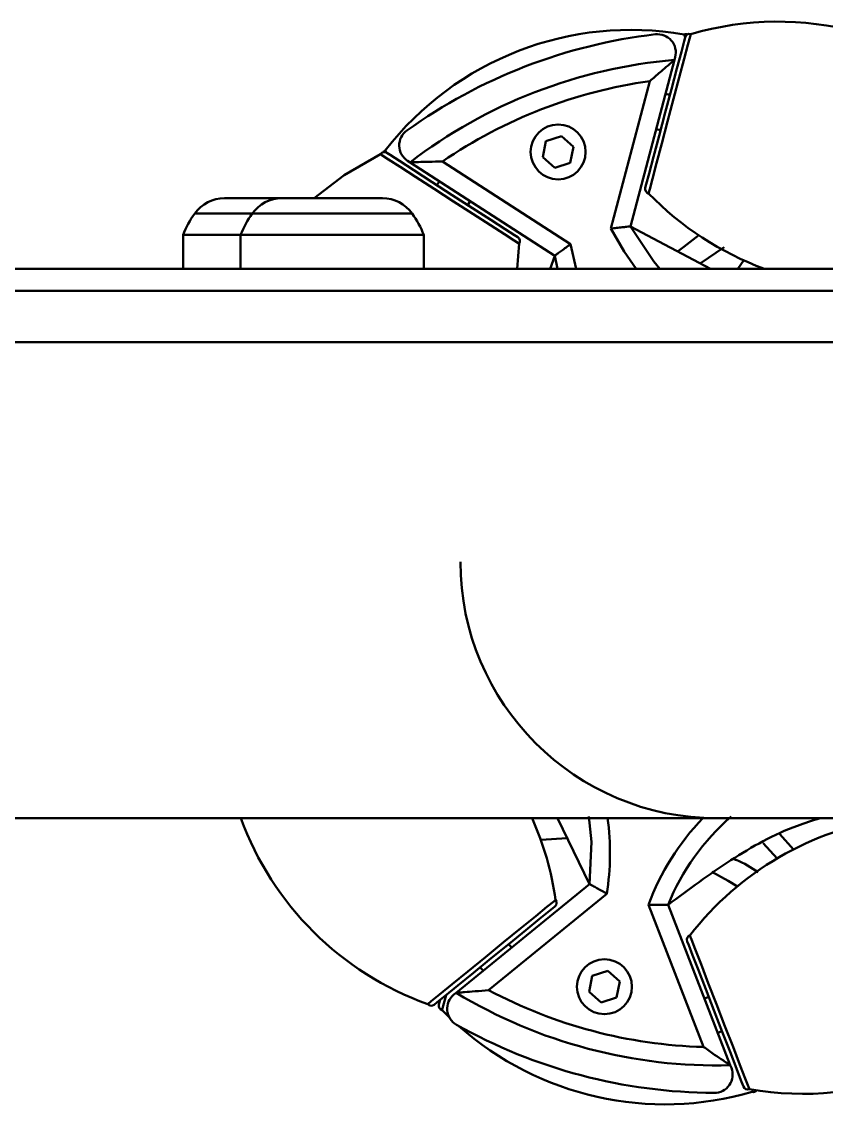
# Model space of a CAD drawing. Header units: millimetres. Extents: x 263 to 2983, y 441 to 2500.
# Drawn here: x 1646 to 1690, y 2440.5 to 2499.6 of the extents above; entities that cross this region are included whole.
import ezdxf

# ---------------------------------------------------------------- set-up
doc = ezdxf.new("R2010")
doc.units = ezdxf.units.MM
doc.header["$LTSCALE"] = 0.5
doc.layers.add('BOL', color=7, linetype='Continuous', lineweight=50)

msp = doc.modelspace()

# ---------------------------------------------------------------- linework, layer by layer
at = {"layer": 'BOL'}
for p, q in [((1681.665, 2497.498), (1679.261, 2488.413)), ((1681.665, 2497.498), (1681.706, 2497.652)), ((1678.196, 2488.294), (1680.325, 2496.342)), ((1681.419, 2495.593), (1681.178, 2495.656)), ((1680.667, 2493.723), (1680.907, 2493.659)), ((1674.653, 2493.062), (1674.477, 2492.195)), ((1675.492, 2493.343), (1674.653, 2493.062)), ((1676.155, 2492.757), (1675.492, 2493.343)), ((1675.979, 2491.889), (1676.155, 2492.757)), ((1667.1, 2491.992), (1667.233, 2491.906)), ((1675.131, 2486.813), (1667.233, 2491.906)), ((1669.002, 2491.955), (1675.998, 2487.443)), ((1674.477, 2492.195), (1675.14, 2491.609)), ((1675.14, 2491.609), (1675.979, 2491.889)), ((1668.834, 2490.874), (1668.699, 2490.664)), ((1657.102, 2489.95), (1657.457, 2489.95)), ((1657.457, 2489.95), (1660.243, 2489.95)), ((1660.243, 2489.95), (1660.384, 2489.95)), ((1660.384, 2489.95), (1663.851, 2489.95)), ((1663.851, 2489.95), (1665.723, 2489.95)), ((1670.379, 2489.58), (1670.515, 2489.79)), ((1655.478, 2489.116), (1658.619, 2489.116)), ((1658.619, 2489.116), (1664.366, 2489.116)), ((1664.366, 2489.116), (1667.347, 2489.116)), ((1679.261, 2488.413), (1683.626, 2486.096)), ((1654.842, 2487.95), (1654.842, 2486.096)), ((1654.842, 2487.95), (1657.983, 2487.95)), ((1657.983, 2487.95), (1657.983, 2486.096)), ((1657.983, 2487.95), (1664.567, 2487.95)), ((1664.567, 2487.95), (1667.983, 2487.95)), ((1667.983, 2486.096), (1667.983, 2487.95)), ((1673.087, 2486.096), (1673.185, 2487.472)), ((1675.998, 2487.443), (1676.303, 2486.096)), ((1684.382, 2487.281), (1683.075, 2486.388)), ((1674.889, 2486.096), (1675.131, 2486.813)), ((1675.287, 2486.096), (1675.131, 2486.813)), ((1685.123, 2486.096), (1685.446, 2486.56)), ((1512.739, 2486.096), (2400.823, 2486.096)), ((1512.739, 2484.896), (2400.823, 2484.896)), ((1728.983, 2482.096), (1638.983, 2482.096)), ((1728.983, 2456.096), (1638.983, 2456.096)), ((1677.036, 2452.502), (1675.28, 2456.096)), ((1687.414, 2455.233), (1688.16, 2454.392)), ((1687.269, 2453.9), (1686.503, 2454.734)), ((1669.751, 2446.565), (1677.036, 2452.502)), ((1677.968, 2451.971), (1671.515, 2446.712)), ((1683.254, 2443.606), (1680.246, 2451.369)), ((1681.319, 2451.369), (1684.714, 2442.606)), ((1672.778, 2449.032), (1672.62, 2449.227)), ((1671.069, 2447.963), (1671.228, 2447.768)), ((1678.02, 2447.762), (1677.181, 2447.481)), ((1678.683, 2447.175), (1678.02, 2447.762)), ((1677.181, 2447.481), (1677.005, 2446.614)), ((1678.507, 2446.308), (1678.683, 2447.175)), ((1669.751, 2446.565), (1669.628, 2446.465)), ((1677.005, 2446.614), (1677.667, 2446.027)), ((1677.667, 2446.027), (1678.507, 2446.308)), ((1683.538, 2446.338), (1683.303, 2446.247)), ((1668.983, 2445.623), (1669.367, 2445.24)), ((1684.026, 2444.382), (1684.26, 2444.473)), ((1684.771, 2442.458), (1684.714, 2442.606))]:
    msp.add_line(p, q, dxfattribs=at)
at = {"layer": 'BOL', "flags": 128}
for points in [[(1682.25, 2498.735), (1682.197, 2498.534), (1682.042, 2497.95), (1681.802, 2497.041), (1681.499, 2495.896), (1681.163, 2494.626), (1680.827, 2493.357), (1680.524, 2492.211), (1680.283, 2491.302), (1680.129, 2490.719), (1680.076, 2490.518)], [(1680.466, 2491.015), (1680.691, 2491.868), (1680.975, 2492.939), (1681.293, 2494.142), (1681.62, 2495.379), (1681.93, 2496.549), (1682.197, 2497.559), (1682.4, 2498.326), (1682.523, 2498.788), (1682.555, 2498.912)], [(1682.254, 2498.749), (1682.202, 2498.882), (1682.199, 2498.892)], [(1665.929, 2492.446), (1665.887, 2492.554), (1665.883, 2492.564)], [(1665.622, 2492.351), (1663.632, 2491.203), (1661.99, 2489.95)], [(1665.622, 2492.351), (1665.696, 2492.303), (1666.055, 2492.071), (1666.686, 2491.664), (1667.537, 2491.115), (1668.54, 2490.469), (1669.612, 2489.777), (1670.667, 2489.096), (1671.62, 2488.482), (1672.394, 2487.983), (1672.925, 2487.64), (1673.171, 2487.482), (1673.185, 2487.472)], [(1673.11, 2487.818), (1672.936, 2487.931), (1672.428, 2488.258), (1671.638, 2488.768), (1670.643, 2489.41), (1669.539, 2490.122), (1668.435, 2490.833), (1667.44, 2491.476), (1666.649, 2491.985), (1666.142, 2492.312), (1665.967, 2492.425)], [(1680.253, 2490.212), (1680.255, 2490.216), (1680.316, 2490.449), (1680.466, 2491.015)], [(1679.261, 2488.413), (1680.534, 2486.498), (1680.871, 2486.096)], [(1679.578, 2486.096), (1678.914, 2487.038), (1678.196, 2488.294)], [(1681.821, 2487.023), (1682.185, 2487.287), (1682.989, 2487.926)], [(1677.036, 2452.502), (1677.132, 2454.8), (1676.986, 2456.197)], [(1675.86, 2455.004), (1675.815, 2455.004), (1674.365, 2454.923)], [(1685.102, 2452.375), (1684.596, 2452.683), (1683.712, 2453.166)], [(1668.842, 2446.47), (1669.526, 2447.028), (1670.385, 2447.728), (1671.349, 2448.514), (1672.341, 2449.322), (1673.28, 2450.087), (1674.09, 2450.747), (1674.705, 2451.249), (1675.075, 2451.55), (1675.175, 2451.632)], [(1669.158, 2446.405), (1669.839, 2446.961), (1670.699, 2447.661), (1671.66, 2448.445), (1672.638, 2449.242), (1673.545, 2449.981), (1674.301, 2450.597), (1674.839, 2451.036), (1675.111, 2451.257), (1675.139, 2451.28)], [(1682.364, 2449.368), (1682.364, 2449.367), (1682.443, 2449.163)], [(1682.506, 2449.692), (1682.508, 2449.689), (1682.591, 2449.474)], [(1682.591, 2449.474), (1682.799, 2448.938), (1683.115, 2448.122), (1683.513, 2447.094), (1683.961, 2445.936), (1684.424, 2444.743), (1684.863, 2443.61), (1685.242, 2442.63), (1685.532, 2441.883), (1685.708, 2441.428), (1685.758, 2441.3)], [(1682.443, 2449.163), (1682.652, 2448.625), (1682.971, 2447.801), (1683.373, 2446.764), (1683.821, 2445.606), (1684.277, 2444.431), (1684.699, 2443.342), (1685.049, 2442.436), (1685.298, 2441.795), (1685.422, 2441.474), (1685.435, 2441.442)], [(1668.198, 2445.946), (1668.202, 2445.949), (1668.388, 2446.101), (1668.842, 2446.47)], [(1668.55, 2445.91), (1668.551, 2445.911), (1668.715, 2446.045), (1669.158, 2446.405)], [(1668.983, 2445.623), (1668.984, 2445.628), (1669.046, 2445.86), (1669.195, 2446.426)], [(1668.869, 2446.17), (1668.858, 2446.13), (1668.805, 2445.929)], [(1685.902, 2441.152), (1685.903, 2441.157), (1685.933, 2441.27)]]:
    msp.add_lwpolyline(points, dxfattribs=at)
at = {"layer": 'BOL'}
for centre in [(1675.316, 2492.476), (1677.844, 2446.894)]:
    msp.add_circle(centre, 1.5, dxfattribs=at)
for centre, radius, start, end in [((1687.303, 2482.649), 16.943, 44.08465, 106.27312), ((1679.287, 2482.201), 16.943, 80.10374, 142.29222), ((1683.983, 2470.096), 29, 96.65242, 125.70535), ((1680.739, 2497.907), 1, 345.17888, 96.65242), ((1682.289, 2498.659), 0.25, 68.56173, 111.19798), ((1682.492, 2498.671), 0.25, 75.17888, 165.17888), ((1683.983, 2470.096), 27.5, 94.83436, 127.5234), ((1683.983, 2470.096), 26.5, 97.93394, 124.42382), ((1667.642, 2492.833), 1, 125.70535, 237.17888), ((1665.832, 2492.215), 0.25, 57.17888, 147.17888), ((1665.973, 2492.331), 0.25, 111.19798, 150.54494), ((1680.317, 2490.454), 0.25, 165.17888, 255.17888), ((1692.423, 2501.999), 16.943, 224.08465, 249.8271), ((1657.102, 2487.95), 2, 90, 144.30754), ((1660.243, 2487.95), 2, 90, 144.30754), ((1665.723, 2487.95), 2, 35.69246, 90), ((1659.842, 2485.981), 5.373, 144.30754, 158.51369), ((1662.983, 2485.981), 5.373, 144.30754, 158.51369), ((1662.983, 2485.981), 5.373, 21.48631, 35.69246), ((1672.975, 2487.608), 0.25, 327.17888, 57.17888), ((1683.983, 2470.096), 14, 180, 270), ((1673.917, 2461.894), 16.943, 200.01296, 250.27312), ((1658.401, 2449.249), 16.943, 8.08465, 23.83659), ((1664.452, 2454.179), 13.695, 350.72421, 8.0463), ((1693.086, 2446.602), 13.695, 136.11631, 159.63355), ((1693.086, 2446.602), 12.695, 130.99265, 157.94932), ((1695.907, 2439.325), 16.943, 98.15202, 142.27312), ((1674.981, 2451.474), 0.25, 309.17888, 39.17888), ((1682.597, 2449.459), 0.25, 111.17888, 201.17888), ((1688.675, 2457.989), 16.943, 260.08465, 322.27312), ((1670.26, 2445.689), 1, 129.17888, 240.65242), ((1683.983, 2470.096), 27.5, 238.83436, 271.5234), ((1683.983, 2470.096), 26.5, 241.93394, 268.42382), ((1668.392, 2446.104), 0.25, 219.17888, 309.17888), ((1669.047, 2445.865), 0.25, 165.19798, 255.19798), ((1683.983, 2470.096), 29, 240.65242, 269.70535), ((1681.149, 2457.415), 16.943, 228.40547, 286.29222), ((1683.839, 2442.096), 1, 269.70535, 21.17888), ((1685.668, 2441.533), 0.25, 201.17888, 291.17888), ((1685.966, 2441.394), 0.25, 255.19798, 320.29673)]:
    msp.add_arc(centre, radius, start, end, dxfattribs=at)
for points, knots in [([(1680.325, 2496.342), (1680.327, 2496.344), (1680.512, 2496.508), (1680.856, 2496.809), (1681.272, 2497.166), (1681.519, 2497.375), (1681.642, 2497.479), (1681.658, 2497.492), (1681.665, 2497.498)], [0, 0, 0, 0, 0.002987, 0.336052, 0.617228, 0.785577, 0.89236, 1, 1, 1, 1]), ([(1669.002, 2491.955), (1669, 2491.955), (1668.752, 2491.952), (1668.296, 2491.943), (1667.747, 2491.926), (1667.425, 2491.914), (1667.263, 2491.908), (1667.243, 2491.907), (1667.233, 2491.906)], [0, 0, 0, 0, 0.002964, 0.336054, 0.617219, 0.785579, 0.892362, 1, 1, 1, 1]), ([(1678.196, 2488.294), (1678.198, 2488.294), (1678.3, 2488.305), (1678.518, 2488.328), (1678.818, 2488.362), (1679.064, 2488.39), (1679.229, 2488.409), (1679.251, 2488.412), (1679.261, 2488.413)], [0, 0, 0, 0, 0.004807, 0.189244, 0.404962, 0.607201, 0.803496, 1, 1, 1, 1]), ([(1675.998, 2487.443), (1675.996, 2487.441), (1675.914, 2487.381), (1675.737, 2487.251), (1675.493, 2487.073), (1675.292, 2486.928), (1675.157, 2486.831), (1675.139, 2486.819), (1675.131, 2486.813)], [0, 0, 0, 0, 0.004798, 0.189233, 0.404972, 0.607217, 0.8035, 1, 1, 1, 1]), ([(1689.615, 2456.096), (1689.199, 2455.967), (1687.479, 2455.433), (1684.658, 2453.85), (1682.441, 2452.203), (1681.319, 2451.369)], [0, 0, 0, 0, 0.13604, 0.562623, 1, 1, 1, 1]), ([(1684.887, 2453.874), (1684.938, 2453.855), (1685.414, 2453.675), (1685.845, 2453.4), (1686.231, 2453.155)], [0, 0, 0, 0, 0.106807, 1, 1, 1, 1]), ([(1677.036, 2452.502), (1677.046, 2452.497), (1677.064, 2452.486), (1677.209, 2452.405), (1677.425, 2452.283), (1677.688, 2452.134), (1677.878, 2452.024), (1677.966, 2451.973), (1677.968, 2451.971)], [0, 0, 0, 0, 0.1965042, 0.39278, 0.5950196, 0.8107717, 0.9952072, 1, 1, 1, 1]), ([(1681.319, 2451.369), (1681.308, 2451.369), (1681.287, 2451.369), (1681.12, 2451.37), (1680.873, 2451.371), (1680.571, 2451.37), (1680.351, 2451.369), (1680.249, 2451.369), (1680.246, 2451.369)], [0, 0, 0, 0, 0.196509, 0.392796, 0.59503, 0.810773, 0.99522, 1, 1, 1, 1]), ([(1669.751, 2446.565), (1669.761, 2446.566), (1669.781, 2446.567), (1669.943, 2446.578), (1670.264, 2446.602), (1670.812, 2446.646), (1671.266, 2446.688), (1671.513, 2446.712), (1671.515, 2446.712)], [0, 0, 0, 0, 0.107634, 0.214428, 0.382769, 0.663944, 0.997023, 1, 1, 1, 1]), ([(1684.714, 2442.606), (1684.706, 2442.611), (1684.689, 2442.622), (1684.554, 2442.712), (1684.287, 2442.892), (1683.833, 2443.201), (1683.458, 2443.461), (1683.256, 2443.605), (1683.254, 2443.606)], [0, 0, 0, 0, 0.107638, 0.214419, 0.382766, 0.66393, 0.997024, 1, 1, 1, 1])]:
    msp.add_open_spline(points, degree=3, knots=knots, dxfattribs=at)

doc.saveas('drawing.dxf')
